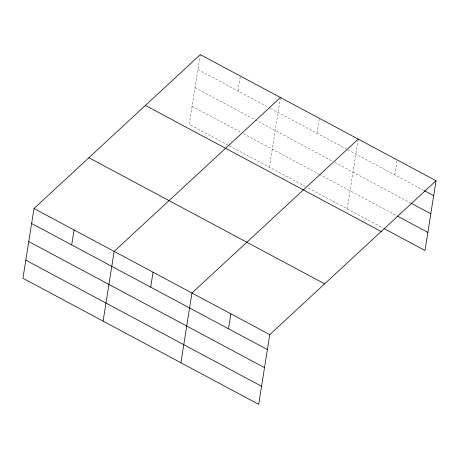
<?xml version="1.0" encoding="UTF-8"?>
<svg xmlns="http://www.w3.org/2000/svg" width="459" height="459" viewBox="0 0 459 459"><rect width="100%" height="100%" fill="white"/><g stroke="black" fill="none" stroke-linecap="round" stroke-linejoin="round"><path stroke-width="0.34" stroke-dasharray="2.29 1.72" d="M200.29 54.632L189.246 124.366L228.071 145.136M238.003 91.014L240.367 76.074M269.404 167.242L280.34 98.186M316.98 133.259L319.349 118.319M347.205 208.856L358.14 139.806M394.78 174.873L397.15 159.933M197.921 69.579L269.938 108.1M270.563 108.433L347.096 149.37M347.727 149.709L424.271 190.651M195.058 87.658L254.55 119.478M255.175 119.816L332.31 161.075M334.823 162.417L410.116 202.689M192.109 106.287L240.952 132.416M243.459 133.753L318.695 173.995M319.321 174.334L396.496 215.61M229.322 145.807L305.166 186.371M308.305 188.052L382.967 227.985"/><path stroke-width="0.69" d="M33.995 208.529L22.95 278.263L258.71 404.368L269.754 334.634L436.05 180.737L200.29 54.632L33.995 208.529L269.754 334.634M71.707 244.911L74.077 229.965M103.109 321.139L114.153 251.406L280.449 97.509M150.69 287.156L153.054 272.21M180.909 362.753L191.954 293.02L358.249 139.123M228.49 328.77L230.854 313.824M436.05 180.737L425.005 250.471L384.223 228.657M424.271 190.651L433.68 195.683M410.742 203.021L430.817 213.762M397.127 215.948L427.868 232.392M145.411 105.421L381.171 231.525M88.874 157.741L324.633 283.846M31.625 223.476L267.39 349.58M28.762 241.554L264.527 367.659M25.813 260.184L261.578 386.289"/></g></svg>
